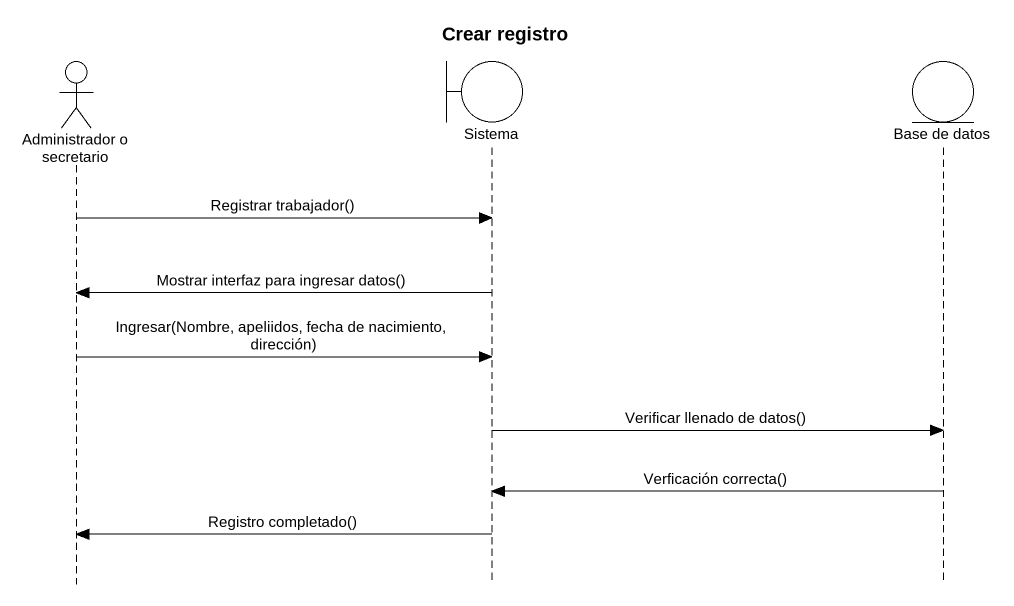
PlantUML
@startuml
title Crear registro
hide footbox
actor "Administrador o secretario" as Administrador_o_secretario
boundary Sistema
entity "Base de datos" as Base_de_datos

Administrador_o_secretario -> Sistema : Registrar trabajador()
Sistema -> Administrador_o_secretario : Mostrar interfaz para ingresar datos()
Administrador_o_secretario -> Sistema : Ingresar(Nombre, apeliidos, fecha de nacimiento, dirección)
Sistema -> Base_de_datos : Verificar llenado de datos()
Base_de_datos -> Sistema : Verficación correcta()
Sistema -> Administrador_o_secretario : Registro completado()
@enduml
